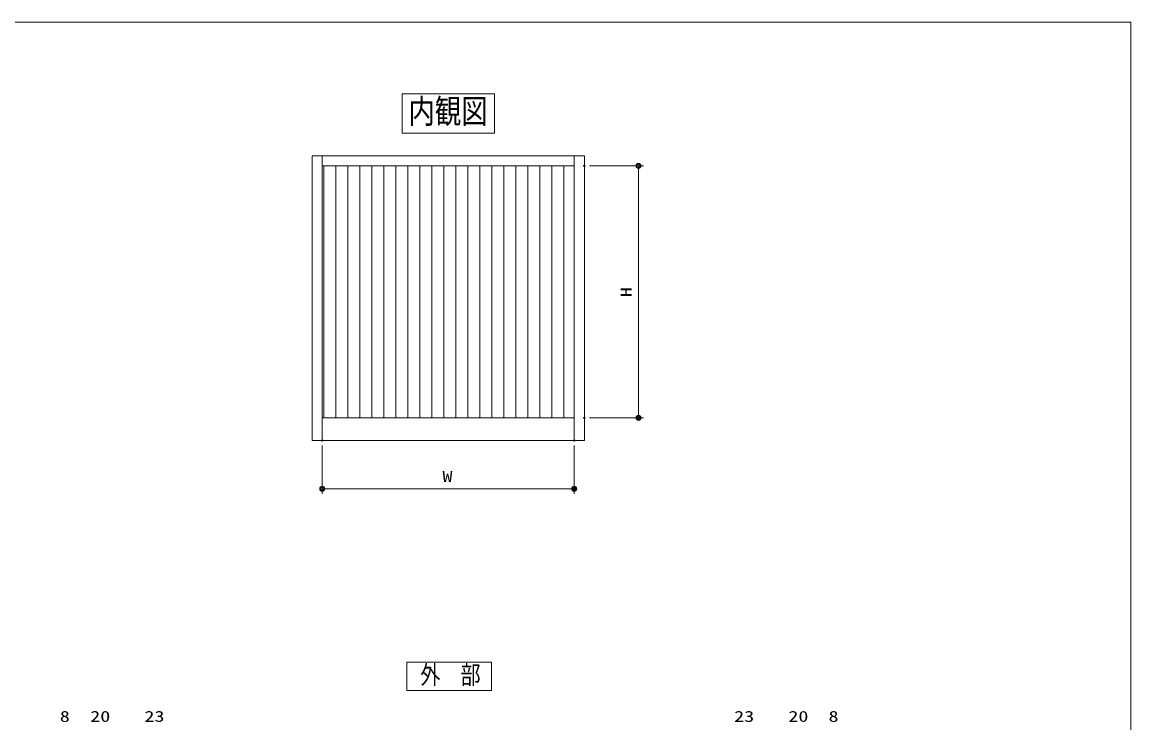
# Model space of a CAD drawing. Units: millimetres on the paper. Extents: x -395 to 395, y -281 to 281.
# Drawn here: x -44.6 to 395.3, y 2.9 to 281 of the extents above; entities that cross this region are included whole.
import ezdxf
from ezdxf.enums import TextEntityAlignment as Align

# ---------------------------------------------------------------- set-up
doc = ezdxf.new("R2010")
doc.units = ezdxf.units.MM
doc.header["$PDMODE"] = 32
doc.header["$PDSIZE"] = 0.5
for name, color, linetype, lineweight in [('0-2_USERZ', 3, 'Continuous', 9), ('0-3_F-1', 7, 'Continuous', 9), ('0-5_USER1', 4, 'Continuous', 9), ('0-8_0', 7, 'Continuous', 9), ('1-0_TEXT', 4, 'Continuous', 9)]:
    doc.layers.add(name, color=color, linetype=linetype, lineweight=lineweight)
doc.layers.add('0-9_DEFPOINTS', color=1, linetype='Continuous')
doc.styles.add('ＭＳ ゴシック', font='')
doc.styles.get('ＭＳ ゴシック').set_extended_font_data('MS Gothic')

# ---------------------------------------------------------------- blocks, each defined once
blk = doc.blocks.new('図枠')
at = {"layer": '0-3_F-1'}
blk.add_lwpolyline([(790.6, 0), (0, 0), (0, 562), (790.6, 562)], close=True, dxfattribs=at)
blk = doc.blocks.new('GAIBU_W')
at = {"layer": '0-5_USER1'}
blk.add_lwpolyline([(-16.8, -5.6), (16.8, -5.6), (16.8, 5.6), (-16.8, 5.6)], close=True, dxfattribs=at)
at = {"layer": '0-5_USER1', "style": 'ＭＳ ゴシック', "width": 0.8}
blk.add_text('外\u3000部', height=7.309, dxfattribs=at).set_placement((-11.4, -5.206), align=Align.BOTTOM_LEFT)
blk = doc.blocks.new('DOT1')
at = {"layer": '0-8_0'}
blk.add_line((0, 0), (-1, 0), dxfattribs=at)
for radius in [0.5, 0.325]:
    blk.add_circle((0, 0), radius, dxfattribs=at)

msp = doc.modelspace()

# ---------------------------------------------------------------- linework, layer by layer
at = {"layer": '0-2_USERZ'}
for p, q in [((75.064, 123.973), (75.064, 223.973)), ((79.826, 123.973), (79.826, 223.973)), ((84.589, 123.973), (84.589, 223.973)), ((89.351, 123.973), (89.351, 223.973)), ((94.114, 123.973), (94.114, 223.973)), ((98.876, 123.973), (98.876, 223.973)), ((103.639, 123.973), (103.639, 223.973)), ((108.401, 123.973), (108.401, 223.973)), ((113.164, 123.973), (113.164, 223.973)), ((117.926, 123.973), (117.926, 223.973)), ((122.689, 123.973), (122.689, 223.973)), ((127.451, 123.973), (127.451, 223.973)), ((132.214, 123.973), (132.214, 223.973)), ((136.976, 123.973), (136.976, 223.973)), ((141.739, 123.973), (141.739, 223.973)), ((146.501, 123.973), (146.501, 223.973)), ((151.264, 123.973), (151.264, 223.973)), ((156.026, 123.973), (156.026, 223.973)), ((160.789, 123.973), (160.789, 223.973)), ((165.551, 123.973), (165.551, 223.973)), ((170.314, 123.973), (170.314, 223.973)), ((180.471, 223.973), (201.943, 223.973)), ((199.943, 221.973), (199.943, 125.973)), ((180.471, 123.973), (201.943, 123.973)), ((74.471, 112.973), (74.471, 93.836)), ((174.471, 112.973), (174.471, 93.836)), ((76.471, 95.836), (172.471, 95.836))]:
    msp.add_line(p, q, dxfattribs=at)
at = {"layer": '0-2_USERZ', "color": 4}
for points in [[(74.471, 114.973), (70.47, 114.973), (70.47, 227.973), (74.471, 227.973)], [(74.471, 223.973), (174.471, 223.973), (174.471, 227.973), (74.471, 227.973)], [(174.471, 114.973), (178.471, 114.973), (178.471, 227.973), (174.471, 227.973)], [(74.471, 114.973), (174.471, 114.973), (174.471, 123.973), (74.471, 123.973)]]:
    msp.add_lwpolyline(points, close=True, dxfattribs=at)
at = {"layer": '0-2_USERZ'}
msp.add_lwpolyline([(74.471, 123.973), (174.471, 123.973), (174.471, 223.973), (74.471, 223.973)], close=True, dxfattribs=at)
msp.add_lwpolyline([(74.471, 123.973), (174.471, 123.973), (174.471, 223.973), (74.471, 223.973)], close=True, dxfattribs=at)
at = {"layer": '0-9_DEFPOINTS'}
for p in [(178.471, 223.973), (178.471, 123.973), (199.943, 123.973), (74.471, 114.973), (174.471, 114.973), (174.471, 95.836)]:
    msp.add_point(p, dxfattribs=at)
at = {"layer": '1-0_TEXT'}
msp.add_lwpolyline([(106.194, 236.975), (142.748, 236.975), (142.748, 252.567), (106.194, 252.567)], close=True, dxfattribs=at)

# ---------------------------------------------------------------- block references
at = {"layer": '0-2_USERZ'}
msp.add_blockref('図枠', (-395.3, -281), dxfattribs=at)
at = {"layer": '0-2_USERZ', "xscale": 2, "yscale": 2}
for p, rotation in [((199.943, 223.973), 90), ((199.943, 123.973), 270), ((74.471, 95.836), 180)]:
    msp.add_blockref('DOT1', p, dxfattribs=dict(at, rotation=rotation))
msp.add_blockref('DOT1', (174.471, 95.836), dxfattribs=at)
at = {"layer": '0-5_USER1'}
msp.add_blockref('GAIBU_W', (124.762, 21.353), dxfattribs=at)

# ---------------------------------------------------------------- texts
at = {"layer": '0-2_USERZ', "style": 'ＭＳ ゴシック', "width": 1.35}
msp.add_text('H', height=4.333, rotation=90, dxfattribs=at).set_placement((198.526, 171.851), align=Align.BOTTOM_LEFT)
for s, p in [('W', (122.156, 97.253)), ('8', (-29.672, 2.012)), ('20', (-17.598, 2.012)), ('23', (3.904, 2.012)), ('23', (237.904, 2.012)), ('20', (259.407, 2.012)), ('8', (275.338, 2.012))]:
    msp.add_text(s, height=4.333, dxfattribs=at).set_placement(p, align=Align.BOTTOM_LEFT)
at = {"layer": '1-0_TEXT', "style": 'ＭＳ ゴシック', "width": 0.8}
msp.add_text('内観図', height=9.621, dxfattribs=at).set_placement((108.622, 237.972), align=Align.BOTTOM_LEFT)

doc.saveas('drawing.dxf')
